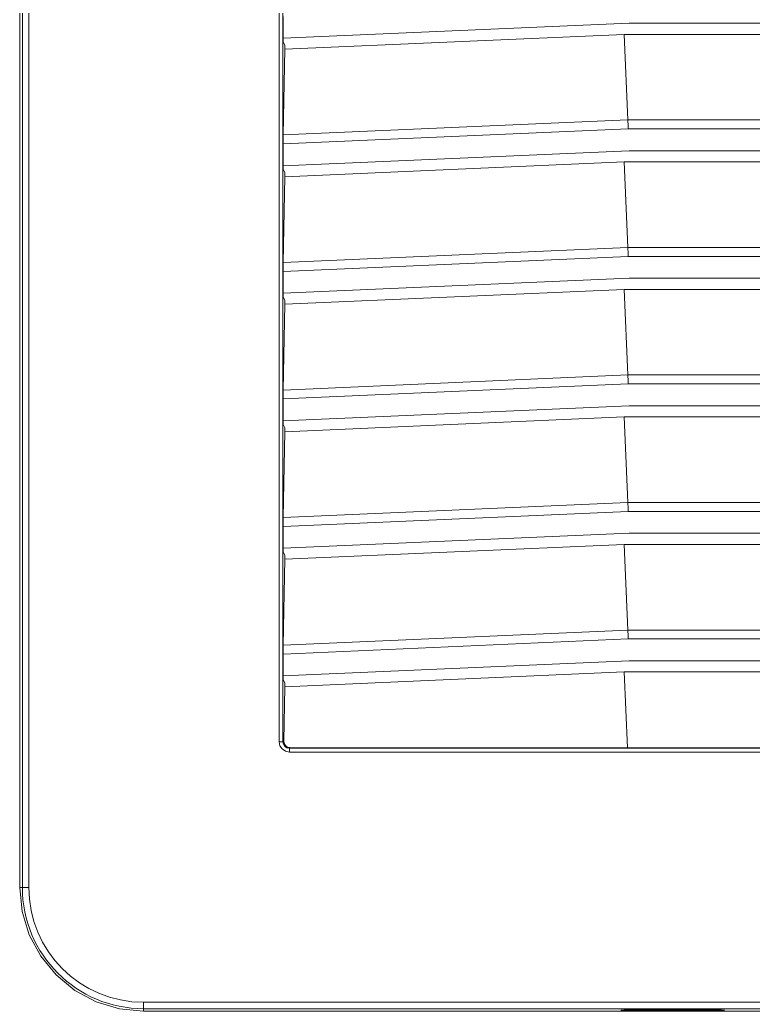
# Model space of a CAD drawing. Header units: millimetres. Extents: x -6000 to 26000, y -6000 to 26000.
# Drawn here: x 110.1 to 118.1, y -3994.18 to -3983.36 of the extents above; entities that cross this region are included whole.
import ezdxf

# ---------------------------------------------------------------- set-up
doc = ezdxf.new("R2010")
doc.units = ezdxf.units.MM
doc.header["$MEASUREMENT"] = 0
doc.layers.add('Чертеж и Рисунок_Ном._пера__7', color=7, linetype='Continuous', lineweight=15)
doc.layers.add('Чертеж и Рисунок_Ном._пера__8', color=7, linetype='Continuous', lineweight=15, true_color=0xa80f02)

msp = doc.modelspace()

# ---------------------------------------------------------------- linework, layer by layer
at = {"layer": 'Чертеж и Рисунок_Ном._пера__7', "color": 7, "linetype": 'Continuous', "lineweight": 15}
for p, q in [((110.1, -3974.605), (110.1, -3992.827)), ((110.127, -3974.605), (110.127, -3992.827)), ((110.197, -3974.605), (110.197, -3992.827)), ((112.928, -3991.237), (112.928, -3976.194)), ((112.97, -3991.237), (112.97, -3976.194)), ((112.972, -3983.325), (112.972, -3983.563)), ((112.972, -3983.563), (116.748, -3983.399)), ((116.748, -3983.399), (120.449, -3983.399)), ((116.693, -3983.521), (112.989, -3983.682)), ((116.734, -3984.454), (116.693, -3983.521)), ((116.693, -3983.521), (120.449, -3983.521)), ((112.972, -3983.605), (112.972, -3983.563)), ((112.972, -3983.606), (112.972, -3983.563)), ((112.989, -3983.638), (112.972, -3983.605)), ((112.989, -3983.638), (112.989, -3983.682)), ((112.972, -3984.618), (112.989, -3983.682)), ((112.972, -3984.618), (116.734, -3984.454)), ((116.734, -3984.454), (124.386, -3984.454)), ((112.972, -3984.716), (116.736, -3984.552)), ((124.384, -3984.552), (116.736, -3984.552)), ((112.972, -3984.716), (112.972, -3984.954)), ((112.972, -3984.954), (116.748, -3984.79)), ((116.748, -3984.79), (120.449, -3984.79)), ((112.972, -3984.996), (112.972, -3984.954)), ((112.972, -3984.997), (112.972, -3984.954)), ((116.693, -3984.912), (112.989, -3985.073)), ((116.734, -3985.845), (116.693, -3984.912)), ((116.693, -3984.912), (120.449, -3984.912)), ((112.989, -3985.029), (112.972, -3984.996)), ((112.972, -3986.009), (112.989, -3985.073)), ((112.989, -3985.029), (112.989, -3985.073)), ((112.972, -3986.009), (116.734, -3985.845)), ((116.734, -3985.845), (124.386, -3985.845)), ((112.972, -3986.107), (116.736, -3985.943)), ((124.384, -3985.943), (116.736, -3985.943)), ((112.972, -3986.107), (112.972, -3986.345)), ((112.972, -3986.345), (116.748, -3986.181)), ((116.748, -3986.181), (120.449, -3986.181)), ((112.972, -3986.387), (112.972, -3986.345)), ((112.972, -3986.388), (112.972, -3986.345)), ((116.693, -3986.303), (112.989, -3986.464)), ((116.734, -3987.236), (116.693, -3986.303)), ((116.693, -3986.303), (120.449, -3986.303)), ((112.989, -3986.42), (112.972, -3986.387)), ((112.972, -3987.4), (112.989, -3986.464)), ((112.989, -3986.42), (112.989, -3986.464)), ((112.972, -3987.4), (116.734, -3987.236)), ((116.734, -3987.236), (124.386, -3987.236)), ((112.972, -3987.498), (116.736, -3987.334)), ((124.384, -3987.334), (116.736, -3987.334)), ((112.972, -3987.498), (112.972, -3987.736)), ((112.972, -3987.736), (116.748, -3987.572)), ((116.748, -3987.572), (120.449, -3987.572)), ((112.972, -3987.778), (112.972, -3987.736)), ((112.972, -3987.779), (112.972, -3987.736)), ((112.989, -3987.811), (112.972, -3987.778)), ((116.693, -3987.694), (112.989, -3987.855)), ((116.734, -3988.627), (116.693, -3987.694)), ((116.693, -3987.694), (120.449, -3987.694)), ((112.972, -3988.791), (112.989, -3987.855)), ((112.989, -3987.811), (112.989, -3987.855)), ((112.972, -3988.791), (116.734, -3988.627)), ((116.734, -3988.627), (124.386, -3988.627)), ((112.972, -3988.889), (116.736, -3988.725)), ((124.384, -3988.725), (116.736, -3988.725)), ((112.972, -3988.889), (112.972, -3989.127)), ((112.972, -3989.127), (116.748, -3988.963)), ((116.748, -3988.963), (120.449, -3988.963)), ((112.972, -3989.169), (112.972, -3989.127)), ((112.972, -3989.17), (112.972, -3989.127)), ((112.989, -3989.202), (112.972, -3989.169)), ((116.693, -3989.085), (112.989, -3989.246)), ((116.734, -3990.018), (116.693, -3989.085)), ((116.693, -3989.085), (120.449, -3989.085)), ((112.972, -3990.182), (112.989, -3989.246)), ((112.989, -3989.202), (112.989, -3989.246)), ((112.972, -3990.182), (116.734, -3990.018)), ((116.734, -3990.018), (119.557, -3990.018)), ((112.972, -3990.28), (116.736, -3990.116)), ((119.506, -3990.116), (116.736, -3990.116)), ((112.972, -3990.28), (112.972, -3990.518)), ((112.972, -3990.518), (116.748, -3990.354)), ((116.748, -3990.354), (119.38, -3990.354)), ((116.693, -3990.476), (112.989, -3990.637)), ((119.295, -3990.476), (116.693, -3990.476)), ((116.729, -3991.303), (116.693, -3990.476)), ((112.972, -3990.56), (112.972, -3990.518)), ((112.972, -3990.561), (112.972, -3990.518)), ((112.989, -3990.593), (112.972, -3990.56)), ((112.978, -3991.229), (112.989, -3990.637)), ((112.989, -3990.593), (112.989, -3990.637)), ((112.97, -3991.237), (112.978, -3991.229)), ((113.047, -3991.3), (113.04, -3991.307)), ((118.992, -3991.307), (113.04, -3991.307)), ((116.729, -3991.303), (113.047, -3991.3)), ((119.055, -3991.303), (116.729, -3991.303)), ((118.992, -3991.349), (113.04, -3991.349)), ((110.127, -3992.827), (110.1, -3992.827)), ((110.197, -3992.827), (110.127, -3992.827)), ((111.449, -3994.079), (118.309, -3994.079)), ((111.449, -3994.079), (111.449, -3994.149)), ((111.449, -3994.149), (111.449, -3994.176)), ((111.449, -3994.149), (118.309, -3994.149)), ((116.693, -3994.153), (117.75, -3994.153)), ((111.449, -3994.176), (129.671, -3994.176)), ((117.75, -3994.164), (116.693, -3994.164))]:
    msp.add_line(p, q, dxfattribs=at)
at = {"layer": 'Чертеж и Рисунок_Ном._пера__7', "color": 7, "linetype": 'Continuous', "lineweight": 15, "flags": 128}
for points in [[(116.734, -3984.454), (116.734, -3984.475), (116.735, -3984.499), (116.735, -3984.525), (116.736, -3984.552)], [(112.972, -3984.618), (112.972, -3984.639), (112.972, -3984.663), (112.972, -3984.689), (112.972, -3984.716)], [(116.734, -3985.845), (116.734, -3985.866), (116.735, -3985.89), (116.735, -3985.916), (116.736, -3985.943)], [(112.972, -3986.009), (112.972, -3986.03), (112.972, -3986.054), (112.972, -3986.08), (112.972, -3986.107)], [(116.734, -3987.236), (116.734, -3987.257), (116.735, -3987.281), (116.735, -3987.307), (116.736, -3987.334)], [(112.972, -3987.4), (112.972, -3987.421), (112.972, -3987.445), (112.972, -3987.471), (112.972, -3987.498)], [(116.734, -3988.627), (116.734, -3988.648), (116.735, -3988.672), (116.735, -3988.698), (116.736, -3988.725)], [(112.972, -3988.791), (112.972, -3988.812), (112.972, -3988.836), (112.972, -3988.862), (112.972, -3988.889)], [(116.734, -3990.018), (116.734, -3990.039), (116.735, -3990.063), (116.735, -3990.089), (116.736, -3990.116)], [(112.972, -3990.182), (112.972, -3990.203), (112.972, -3990.227), (112.972, -3990.253), (112.972, -3990.28)], [(113.04, -3991.349), (112.997, -3991.34), (112.961, -3991.316), (112.937, -3991.28), (112.928, -3991.237)], [(112.928, -3991.237), (112.944, -3991.237), (112.958, -3991.237), (112.97, -3991.237)], [(113.04, -3991.307), (113.013, -3991.302), (112.99, -3991.287), (112.975, -3991.264), (112.97, -3991.237)], [(112.978, -3991.229), (112.983, -3991.255), (112.998, -3991.279), (113.009, -3991.288), (113.021, -3991.295), (113.034, -3991.299), (113.047, -3991.3)], [(113.04, -3991.349), (113.04, -3991.333), (113.04, -3991.319), (113.04, -3991.307)], [(110.1, -3992.827), (110.126, -3993.09), (110.202, -3993.343), (110.327, -3993.576), (110.495, -3993.781), (110.699, -3993.949), (110.933, -3994.073), (111.186, -3994.15), (111.449, -3994.176)]]:
    msp.add_lwpolyline(points, dxfattribs=at)
at = {"layer": 'Чертеж и Рисунок_Ном._пера__7', "color": 7, "linetype": 'Continuous', "lineweight": 15}
for radius in [1.322, 1.252]:
    msp.add_arc((111.449, -3992.827), radius, 180, 270, dxfattribs=at)
at = {"layer": 'Чертеж и Рисунок_Ном._пера__8', "color": 14, "linetype": 'Continuous', "lineweight": 15, "true_color": 0xa80f02}
for p, q in [((116.693, -3994.164), (116.657, -3994.164)), ((117.786, -3994.164), (117.75, -3994.164))]:
    msp.add_line(p, q, dxfattribs=at)

doc.saveas('drawing.dxf')
